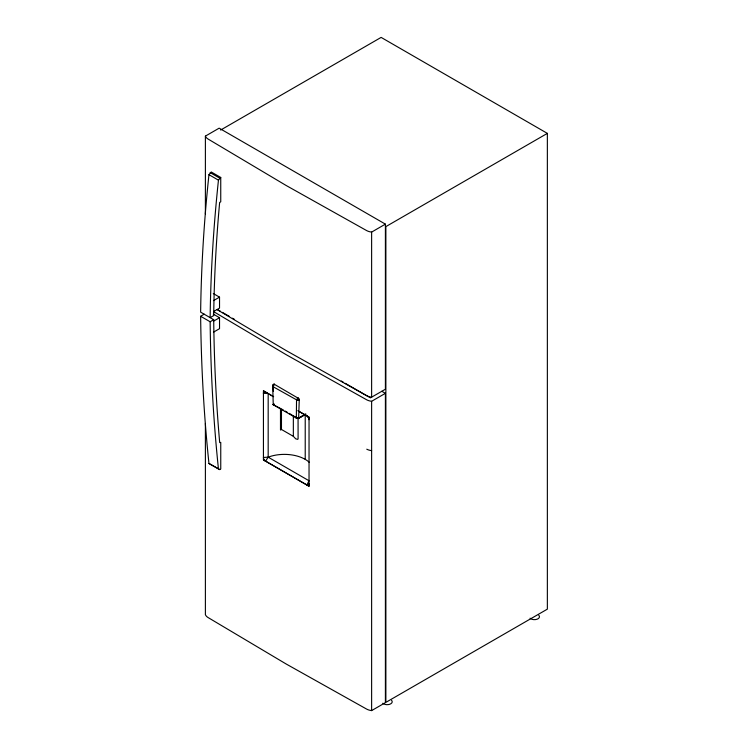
<?xml version="1.0" encoding="UTF-8"?>
<svg xmlns="http://www.w3.org/2000/svg" width="748" height="748" viewBox="0 0 748 748"><rect width="100%" height="100%" fill="white"/><g stroke="black" fill="none" stroke-linecap="round" stroke-linejoin="round"><path stroke-width="1.12" d="M309.018 419.609A3.02 1.748 60 0 0 308.859 418.562L308.737 418.207A3.02 1.748 60 0 0 308.185 417.16C305.334 414.299 309.607 417.954 309.018 419.609L309.018 417.141L297.816 410.671M273.282 384.752L272.73 386.501L296.535 399.825L296.348 418.048L298.63 418.366L299.247 399.974L298.48 398.385L274.217 384.22L273.31 384.696L272.73 386.501L273.244 404.715L296.348 418.048L298.181 418.534L305.334 414.383M263.427 393.28L264.053 391.896L265.559 392.046A3.02 1.748 60 0 0 263.427 393.28L268.177 393.551L268.177 457.168L265.559 461.151A3.02 1.748 60 0 1 263.427 457.449L268.177 457.168A29.499 17.026 0 0 1 309.392 462.395M272.805 386.407L273.375 384.594A2.674 1.543 60 0 1 273.964 384.229L273.001 386.286L274.151 384.22M272.898 386.333L273.637 384.35M204.204 314.151L200.642 316.273A1851.141 1068.761 -60 0 0 208.954 463.48L219.725 469.594L220.754 469.005L220.754 442.405L219.688 442.592A1845.69 1065.61 -60 0 1 213.704 319.705L200.642 312.168A1412.804 815.685 -60 0 1 208.954 174.677L211.245 171.984L220.744 177.463L220.744 201.829L219.641 202.465L218.678 213.498A1407.297 812.506 -60 0 0 213.704 315.591L210.141 317.648A1412.804 815.685 -60 0 1 218.453 180.156L220.744 177.463M273.123 386.267L274.348 384.229M273.787 403.939L273.244 404.715L283.258 409.941M273.815 404.042L273.244 404.715L274.264 404.724M296.47 399.75L298.097 397.945M296.535 399.825L298.293 398.151M273.861 404.154L273.244 404.715L274.189 404.649M296.647 399.993L298.48 398.385A2.674 1.543 60 0 1 299.069 399.423L296.788 400.255M205.391 214.003L205.391 136.117L219.164 128.16L385.398 224.138L385.398 389.222L370.438 397.852L345.258 383.322M220.651 130.049L381.125 37.4L547.358 133.378L547.358 609.143L385.875 702.372L385.875 226.607L547.358 133.378M213.517 300.612L219.529 297.143L219.529 308.111L213.517 311.589M200.642 316.273L210.141 321.762L213.704 319.705M213.517 321.182L219.529 317.713L219.529 328.681L213.517 332.149M205.391 136.117A10.547 6.087 0 0 0 208.243 139.137L286.129 185.476L366.398 230.449A10.547 6.087 0 0 0 371.625 232.095L385.398 224.138M305.362 414.205L298.714 418.039L296.348 418.048L298.256 418.543L306.007 414.149M281.472 409.848L281.472 429.474L280.491 430.044L280.491 408.445M214.022 311.851L286.129 354.664L366.398 399.638A10.547 6.087 0 0 0 371.625 401.283L385.398 393.326L385.398 702.643L371.625 710.6A10.547 6.087 0 0 1 366.398 708.954L286.129 663.981L208.243 617.642A10.547 6.087 0 0 1 205.391 614.622L205.391 423.443M296.694 400.077L298.807 398.88M273.974 404.369L273.244 404.715L274.039 404.462M296.825 400.348L299.163 399.703M296.863 400.432L299.247 399.974M298.686 418.226L296.348 418.048L298.658 418.3M297.405 439.291L295.722 438.842L293.347 436.336L281.472 429.474M208.954 463.48L219.725 469.594M299.406 411.652L309.036 417.132L309.036 486.228L263.436 459.908L263.436 390.802L273.628 396.702M210.141 172.62L219.641 178.099M208.954 174.677L218.453 180.156M213.292 293.543L219.529 297.143M381.835 391.279L385.398 393.326M217.369 309.485L220.389 311.224M222.408 312.393L229.458 316.46M232.478 318.199L234.489 319.368M341.238 380.994L343.248 382.153M213.292 314.113L219.529 317.713M285.231 411.082L287.213 412.223M289.186 413.364L292.159 415.084M294.142 416.225L298.097 418.506M268.177 457.168L309.018 480.758L306.886 485.003A3.02 1.748 60 0 0 309.018 483.769L309.018 486.237L263.427 459.917M263.436 390.802L272.926 396.365M216.911 309.504L286.129 350.55L366.398 395.524A10.547 6.087 0 0 0 371.625 397.169L371.625 232.095M273.198 384.94L273.385 391.503M371.625 401.283L371.625 710.6M305.221 414.252L305.221 459.366M298.069 417.739L298.097 439.076M293.347 415.551L293.347 436.336M371.625 450.642A10.547 6.087 0 0 1 366.763 449.193M538.784 615.295A5.04 2.908 0 0 1 536.942 619.269A5.04 2.908 0 0 1 530.061 618.203M391.531 700.315A5.04 2.908 0 0 1 389.689 704.289A5.04 2.908 0 0 1 382.808 703.223M218.453 468.959A1851.141 1068.761 -60 0 1 210.141 321.762M298.63 418.366L296.348 418.048L298.583 418.422"/></g></svg>
